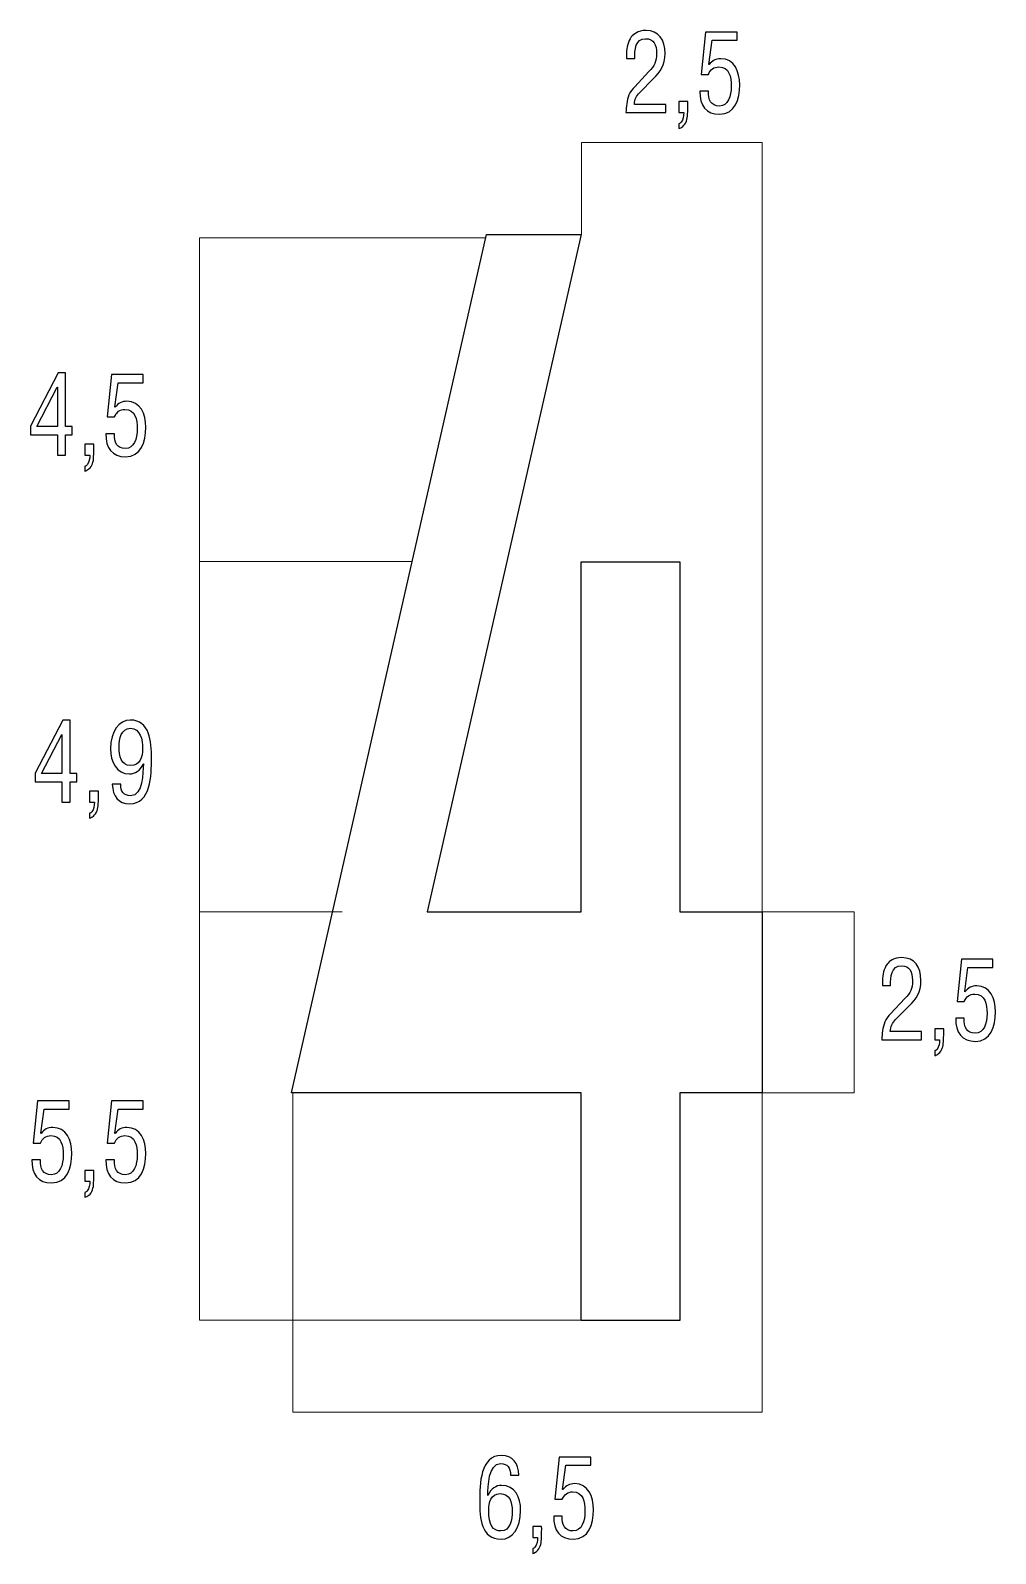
# Model space of a CAD drawing. Header units: millimetres. Extents: x -187 to 68, y -53 to 125.
# Drawn here: x -58.04 to -39.42, y 95.56 to 124.98 of the extents above; entities that cross this region are included whole.
import ezdxf

# ---------------------------------------------------------------- set-up
doc = ezdxf.new("R2010")
doc.units = ezdxf.units.MM
doc.header["$MEASUREMENT"] = 0
doc.layers.add('ESQUEMA', color=7, linetype='Continuous')

msp = doc.modelspace()

# ---------------------------------------------------------------- linework, layer by layer
at = {"layer": 'ESQUEMA', "color": 250}
for points, knots in [([(-46.2819, 123.7791), (-46.3503, 123.7113), (-46.381, 123.6478), (-46.3849, 123.5484), (-46.3849, 123.5484), (-46.3849, 123.5484), (-45.781, 123.5484), (-45.781, 123.5484), (-45.781, 123.5484), (-45.781, 123.5484), (-45.781, 123.3896), (-45.781, 123.3896), (-45.781, 123.3896), (-45.781, 123.3896), (-46.549, 123.3896), (-46.549, 123.3896), (-46.549, 123.3896), (-46.5468, 123.5039), (-46.5334, 123.6203), (-46.4918, 123.7325), (-46.4918, 123.7325), (-46.4706, 123.7875), (-46.4213, 123.8468), (-46.3789, 123.8909), (-46.3789, 123.8909), (-46.3789, 123.8909), (-46.1066, 124.183), (-46.1066, 124.183), (-46.1066, 124.183), (-45.9962, 124.3015), (-45.9581, 124.365), (-45.9581, 124.5386), (-45.9581, 124.5386), (-45.9581, 124.6991), (-46.0078, 124.8177), (-46.1697, 124.8177), (-46.1697, 124.8177), (-46.3659, 124.8177), (-46.3828, 124.6039), (-46.3789, 124.437), (-46.3789, 124.437), (-46.3789, 124.437), (-46.5373, 124.437), (-46.5373, 124.437), (-46.5373, 124.437), (-46.5373, 124.437), (-46.5373, 124.5344), (-46.5373, 124.5344), (-46.5373, 124.5344), (-46.5373, 124.6504), (-46.5105, 124.7605), (-46.446, 124.8515), (-46.446, 124.8515), (-46.4022, 124.9023), (-46.3218, 124.9764), (-46.162, 124.9764), (-46.162, 124.9764), (-45.9182, 124.9764), (-45.794, 124.7965), (-45.794, 124.5344), (-45.794, 124.5344), (-45.794, 124.3015), (-45.878, 124.1872), (-46.0247, 124.0391), (-46.0247, 124.0391), (-46.0247, 124.0391), (-46.2819, 123.7791), (-46.2819, 123.7791)], [0, 0, 0, 0, 0.0555556, 0.0555556, 0.0555556, 0.0555556, 0.1111111, 0.1111111, 0.1111111, 0.1111111, 0.1666667, 0.1666667, 0.1666667, 0.1666667, 0.2222222, 0.2222222, 0.2222222, 0.2222222, 0.2777778, 0.2777778, 0.2777778, 0.2777778, 0.3333333, 0.3333333, 0.3333333, 0.3333333, 0.3888889, 0.3888889, 0.3888889, 0.3888889, 0.4444444, 0.4444444, 0.4444444, 0.4444444, 0.5, 0.5, 0.5, 0.5, 0.5555556, 0.5555556, 0.5555556, 0.5555556, 0.6111111, 0.6111111, 0.6111111, 0.6111111, 0.6666667, 0.6666667, 0.6666667, 0.6666667, 0.7222222, 0.7222222, 0.7222222, 0.7222222, 0.7777778, 0.7777778, 0.7777778, 0.7777778, 0.8333333, 0.8333333, 0.8333333, 0.8333333, 0.8888889, 0.8888889, 0.8888889, 0.8888889, 1, 1, 1, 1]), ([(-44.9579, 123.8044), (-44.9653, 123.635), (-44.9082, 123.5169), (-44.7463, 123.5169), (-44.7463, 123.5169), (-44.5791, 123.5169), (-44.518, 123.7028), (-44.518, 123.8996), (-44.518, 123.8996), (-44.518, 124.0817), (-44.554, 124.2718), (-44.7561, 124.2718), (-44.7561, 124.2718), (-44.8514, 124.2718), (-44.9181, 124.2252), (-44.9562, 124.1279), (-44.9562, 124.1279), (-44.9562, 124.1279), (-45.0973, 124.1279), (-45.0973, 124.1279), (-45.0973, 124.1279), (-45.0973, 124.1279), (-45.0133, 124.9445), (-45.0133, 124.9445), (-45.0133, 124.9445), (-45.0133, 124.9445), (-44.4055, 124.9445), (-44.4055, 124.9445), (-44.4055, 124.9445), (-44.4055, 124.9445), (-44.4055, 124.7858), (-44.4055, 124.7858), (-44.4055, 124.7858), (-44.4055, 124.7858), (-44.8856, 124.7858), (-44.8856, 124.7858), (-44.8856, 124.7858), (-44.8856, 124.7858), (-44.9488, 124.3205), (-44.9488, 124.3205), (-44.9488, 124.3205), (-44.9488, 124.3205), (-44.9449, 124.3162), (-44.9449, 124.3162), (-44.9449, 124.3162), (-44.8817, 124.3924), (-44.8172, 124.4305), (-44.7177, 124.4305), (-44.7177, 124.4305), (-44.4549, 124.4284), (-44.354, 124.1854), (-44.354, 123.9271), (-44.354, 123.9271), (-44.354, 123.6456), (-44.4475, 123.3581), (-44.7427, 123.3581), (-44.7427, 123.3581), (-44.996, 123.3581), (-45.1333, 123.525), (-45.122, 123.8044), (-45.122, 123.8044), (-45.122, 123.8044), (-44.9579, 123.8044), (-44.9579, 123.8044)], [0, 0, 0, 0, 0.0588235, 0.0588235, 0.0588235, 0.0588235, 0.1176471, 0.1176471, 0.1176471, 0.1176471, 0.1764706, 0.1764706, 0.1764706, 0.1764706, 0.2352941, 0.2352941, 0.2352941, 0.2352941, 0.2941176, 0.2941176, 0.2941176, 0.2941176, 0.3529412, 0.3529412, 0.3529412, 0.3529412, 0.4117647, 0.4117647, 0.4117647, 0.4117647, 0.4705882, 0.4705882, 0.4705882, 0.4705882, 0.5294118, 0.5294118, 0.5294118, 0.5294118, 0.5882353, 0.5882353, 0.5882353, 0.5882353, 0.6470588, 0.6470588, 0.6470588, 0.6470588, 0.7058824, 0.7058824, 0.7058824, 0.7058824, 0.7647059, 0.7647059, 0.7647059, 0.7647059, 0.8235294, 0.8235294, 0.8235294, 0.8235294, 0.8823529, 0.8823529, 0.8823529, 0.8823529, 1, 1, 1, 1]), ([(-45.5278, 123.3897), (-45.5278, 123.3897), (-45.5278, 123.6014), (-45.5278, 123.6014), (-45.5278, 123.6014), (-45.5278, 123.6014), (-45.3542, 123.6014), (-45.3542, 123.6014), (-45.3542, 123.6014), (-45.3542, 123.5672), (-45.3524, 123.4321), (-45.3599, 123.3516), (-45.3599, 123.3516), (-45.3616, 123.2649), (-45.3849, 123.176), (-45.4533, 123.123), (-45.4533, 123.123), (-45.4745, 123.104), (-45.501, 123.0913), (-45.5278, 123.0811), (-45.5278, 123.0811), (-45.5278, 123.0811), (-45.5278, 123.176), (-45.5278, 123.176), (-45.5278, 123.176), (-45.5144, 123.1781), (-45.4953, 123.1887), (-45.4837, 123.2035), (-45.4837, 123.2035), (-45.4421, 123.2543), (-45.4343, 123.3241), (-45.4343, 123.3897), (-45.4343, 123.3897), (-45.4343, 123.3897), (-45.5278, 123.3897), (-45.5278, 123.3897)], [0, 0, 0, 0, 0.1, 0.1, 0.1, 0.1, 0.2, 0.2, 0.2, 0.2, 0.3, 0.3, 0.3, 0.3, 0.4, 0.4, 0.4, 0.4, 0.5, 0.5, 0.5, 0.5, 0.6, 0.6, 0.6, 0.6, 0.7, 0.7, 0.7, 0.7, 0.8, 0.8, 0.8, 0.8, 1, 1, 1, 1]), ([(-47.4143, 121.0371), (-47.4143, 121.0371), (-49.2438, 121.0371), (-49.2438, 121.0371), (-49.2438, 121.0371), (-49.2438, 121.0371), (-53.0076, 104.4622), (-53.0076, 104.4622), (-53.0076, 104.4622), (-53.0076, 104.4622), (-47.4136, 104.4622), (-47.4136, 104.4622), (-47.4136, 104.4622), (-47.4136, 104.4622), (-47.4136, 100.0666), (-47.4136, 100.0666), (-47.4136, 100.0666), (-47.4136, 100.0666), (-45.5086, 100.0662), (-45.5086, 100.0662), (-45.5086, 100.0662), (-45.5086, 100.0662), (-45.5079, 104.4622), (-45.5079, 104.4622), (-45.5079, 104.4622), (-45.5079, 104.4622), (-43.9211, 104.4622), (-43.9211, 104.4622), (-43.9211, 104.4622), (-43.9211, 104.4622), (-43.9211, 107.9586), (-43.9211, 107.9586), (-43.9211, 107.9586), (-43.9211, 107.9586), (-45.5086, 107.9582), (-45.5086, 107.9582), (-45.5086, 107.9582), (-45.5086, 107.9582), (-45.5079, 114.7178), (-45.5079, 114.7178), (-45.5079, 114.7178), (-45.5079, 114.7178), (-47.4136, 114.7178), (-47.4136, 114.7178), (-47.4136, 114.7178), (-47.4136, 114.7178), (-47.4136, 107.9582), (-47.4136, 107.9582), (-47.4136, 107.9582), (-47.4136, 107.9582), (-50.3854, 107.9582), (-50.3854, 107.9582), (-50.3854, 107.9582), (-50.3854, 107.9582), (-47.4143, 121.0371), (-47.4143, 121.0371)], [0, 0, 0, 0, 0.0666667, 0.0666667, 0.0666667, 0.0666667, 0.1333333, 0.1333333, 0.1333333, 0.1333333, 0.2, 0.2, 0.2, 0.2, 0.2666667, 0.2666667, 0.2666667, 0.2666667, 0.3333333, 0.3333333, 0.3333333, 0.3333333, 0.4, 0.4, 0.4, 0.4, 0.4666667, 0.4666667, 0.4666667, 0.4666667, 0.5333333, 0.5333333, 0.5333333, 0.5333333, 0.6, 0.6, 0.6, 0.6, 0.6666667, 0.6666667, 0.6666667, 0.6666667, 0.7333333, 0.7333333, 0.7333333, 0.7333333, 0.8, 0.8, 0.8, 0.8, 0.8666667, 0.8666667, 0.8666667, 0.8666667, 1, 1, 1, 1]), ([(-57.5109, 118.3617), (-57.5109, 118.3617), (-57.3663, 118.3617), (-57.3663, 118.3617), (-57.3663, 118.3617), (-57.3663, 118.3617), (-57.3663, 117.3295), (-57.3663, 117.3295), (-57.3663, 117.3295), (-57.3663, 117.3295), (-57.2382, 117.3295), (-57.2382, 117.3295), (-57.2382, 117.3295), (-57.2382, 117.3295), (-57.2382, 117.1707), (-57.2382, 117.1707), (-57.2382, 117.1707), (-57.2382, 117.1707), (-57.3663, 117.1707), (-57.3663, 117.1707), (-57.3663, 117.1707), (-57.3663, 117.1707), (-57.3663, 116.7753), (-57.3663, 116.7753), (-57.3663, 116.7753), (-57.3663, 116.7753), (-57.5243, 116.7753), (-57.5243, 116.7753), (-57.5243, 116.7753), (-57.5243, 116.7753), (-57.5243, 117.1707), (-57.5243, 117.1707), (-57.5243, 117.1707), (-57.5243, 117.1707), (-58.0443, 117.1707), (-58.0443, 117.1707), (-58.0443, 117.1707), (-58.0443, 117.1707), (-58.0443, 117.3337), (-58.0443, 117.3337), (-58.0443, 117.3337), (-58.0443, 117.3337), (-57.5109, 118.3617), (-57.5109, 118.3617)], [0, 0, 0, 0, 0.0833333, 0.0833333, 0.0833333, 0.0833333, 0.1666667, 0.1666667, 0.1666667, 0.1666667, 0.25, 0.25, 0.25, 0.25, 0.3333333, 0.3333333, 0.3333333, 0.3333333, 0.4166667, 0.4166667, 0.4166667, 0.4166667, 0.5, 0.5, 0.5, 0.5, 0.5833333, 0.5833333, 0.5833333, 0.5833333, 0.6666667, 0.6666667, 0.6666667, 0.6666667, 0.75, 0.75, 0.75, 0.75, 0.8333333, 0.8333333, 0.8333333, 0.8333333, 1, 1, 1, 1]), ([(-56.4232, 117.1898), (-56.4306, 117.0205), (-56.3735, 116.9023), (-56.2115, 116.9023), (-56.2115, 116.9023), (-56.0443, 116.9023), (-55.9833, 117.0882), (-55.9833, 117.285), (-55.9833, 117.285), (-55.9833, 117.4671), (-56.0193, 117.6572), (-56.2214, 117.6572), (-56.2214, 117.6572), (-56.3167, 117.6572), (-56.3834, 117.6106), (-56.4215, 117.5133), (-56.4215, 117.5133), (-56.4215, 117.5133), (-56.5626, 117.5133), (-56.5626, 117.5133), (-56.5626, 117.5133), (-56.5626, 117.5133), (-56.4786, 118.33), (-56.4786, 118.33), (-56.4786, 118.33), (-56.4786, 118.33), (-55.8708, 118.33), (-55.8708, 118.33), (-55.8708, 118.33), (-55.8708, 118.33), (-55.8708, 118.1712), (-55.8708, 118.1712), (-55.8708, 118.1712), (-55.8708, 118.1712), (-56.3509, 118.1712), (-56.3509, 118.1712), (-56.3509, 118.1712), (-56.3509, 118.1712), (-56.414, 117.7059), (-56.414, 117.7059), (-56.414, 117.7059), (-56.414, 117.7059), (-56.4102, 117.7017), (-56.4102, 117.7017), (-56.4102, 117.7017), (-56.347, 117.7779), (-56.2825, 117.816), (-56.183, 117.816), (-56.183, 117.816), (-55.9202, 117.8138), (-55.8193, 117.5708), (-55.8193, 117.3126), (-55.8193, 117.3126), (-55.8193, 117.031), (-55.9127, 116.7435), (-56.208, 116.7435), (-56.208, 116.7435), (-56.4613, 116.7435), (-56.5985, 116.9104), (-56.5873, 117.1898), (-56.5873, 117.1898), (-56.5873, 117.1898), (-56.4232, 117.1898), (-56.4232, 117.1898)], [0, 0, 0, 0, 0.0588235, 0.0588235, 0.0588235, 0.0588235, 0.1176471, 0.1176471, 0.1176471, 0.1176471, 0.1764706, 0.1764706, 0.1764706, 0.1764706, 0.2352941, 0.2352941, 0.2352941, 0.2352941, 0.2941176, 0.2941176, 0.2941176, 0.2941176, 0.3529412, 0.3529412, 0.3529412, 0.3529412, 0.4117647, 0.4117647, 0.4117647, 0.4117647, 0.4705882, 0.4705882, 0.4705882, 0.4705882, 0.5294118, 0.5294118, 0.5294118, 0.5294118, 0.5882353, 0.5882353, 0.5882353, 0.5882353, 0.6470588, 0.6470588, 0.6470588, 0.6470588, 0.7058824, 0.7058824, 0.7058824, 0.7058824, 0.7647059, 0.7647059, 0.7647059, 0.7647059, 0.8235294, 0.8235294, 0.8235294, 0.8235294, 0.8823529, 0.8823529, 0.8823529, 0.8823529, 1, 1, 1, 1]), ([(-57.9187, 117.3295), (-57.9187, 117.3295), (-57.5243, 117.3295), (-57.5243, 117.3295), (-57.5243, 117.3295), (-57.5243, 117.3295), (-57.5243, 118.0865), (-57.5243, 118.0865), (-57.5243, 118.0865), (-57.5243, 118.0865), (-57.5282, 118.0865), (-57.5282, 118.0865), (-57.5282, 118.0865), (-57.5282, 118.0865), (-57.9187, 117.3295), (-57.9187, 117.3295)], [0, 0, 0, 0, 0.2, 0.2, 0.2, 0.2, 0.4, 0.4, 0.4, 0.4, 0.6, 0.6, 0.6, 0.6, 1, 1, 1, 1]), ([(-56.9931, 116.7752), (-56.9931, 116.7752), (-56.9931, 116.9868), (-56.9931, 116.9868), (-56.9931, 116.9868), (-56.9931, 116.9868), (-56.8195, 116.9868), (-56.8195, 116.9868), (-56.8195, 116.9868), (-56.8195, 116.9526), (-56.8177, 116.8175), (-56.8251, 116.7371), (-56.8251, 116.7371), (-56.8269, 116.6503), (-56.8502, 116.5614), (-56.9186, 116.5085), (-56.9186, 116.5085), (-56.9398, 116.4894), (-56.9662, 116.4767), (-56.9931, 116.4665), (-56.9931, 116.4665), (-56.9931, 116.4665), (-56.9931, 116.5614), (-56.9931, 116.5614), (-56.9931, 116.5614), (-56.9797, 116.5635), (-56.9606, 116.5741), (-56.949, 116.5889), (-56.949, 116.5889), (-56.9073, 116.6397), (-56.8996, 116.7095), (-56.8996, 116.7752), (-56.8996, 116.7752), (-56.8996, 116.7752), (-56.9931, 116.7752), (-56.9931, 116.7752)], [0, 0, 0, 0, 0.1, 0.1, 0.1, 0.1, 0.2, 0.2, 0.2, 0.2, 0.3, 0.3, 0.3, 0.3, 0.4, 0.4, 0.4, 0.4, 0.5, 0.5, 0.5, 0.5, 0.6, 0.6, 0.6, 0.6, 0.7, 0.7, 0.7, 0.7, 0.8, 0.8, 0.8, 0.8, 1, 1, 1, 1]), ([(-57.4227, 111.6589), (-57.4227, 111.6589), (-57.2781, 111.6589), (-57.2781, 111.6589), (-57.2781, 111.6589), (-57.2781, 111.6589), (-57.2781, 110.6267), (-57.2781, 110.6267), (-57.2781, 110.6267), (-57.2781, 110.6267), (-57.15, 110.6267), (-57.15, 110.6267), (-57.15, 110.6267), (-57.15, 110.6267), (-57.15, 110.468), (-57.15, 110.468), (-57.15, 110.468), (-57.15, 110.468), (-57.2781, 110.468), (-57.2781, 110.468), (-57.2781, 110.468), (-57.2781, 110.468), (-57.2781, 110.0725), (-57.2781, 110.0725), (-57.2781, 110.0725), (-57.2781, 110.0725), (-57.4361, 110.0725), (-57.4361, 110.0725), (-57.4361, 110.0725), (-57.4361, 110.0725), (-57.4361, 110.468), (-57.4361, 110.468), (-57.4361, 110.468), (-57.4361, 110.468), (-57.9561, 110.468), (-57.9561, 110.468), (-57.9561, 110.468), (-57.9561, 110.468), (-57.9561, 110.6309), (-57.9561, 110.6309), (-57.9561, 110.6309), (-57.9561, 110.6309), (-57.4227, 111.6589), (-57.4227, 111.6589)], [0, 0, 0, 0, 0.0833333, 0.0833333, 0.0833333, 0.0833333, 0.1666667, 0.1666667, 0.1666667, 0.1666667, 0.25, 0.25, 0.25, 0.25, 0.3333333, 0.3333333, 0.3333333, 0.3333333, 0.4166667, 0.4166667, 0.4166667, 0.4166667, 0.5, 0.5, 0.5, 0.5, 0.5833333, 0.5833333, 0.5833333, 0.5833333, 0.6666667, 0.6666667, 0.6666667, 0.6666667, 0.75, 0.75, 0.75, 0.75, 0.8333333, 0.8333333, 0.8333333, 0.8333333, 1, 1, 1, 1]), ([(-55.7085, 110.9229), (-55.7085, 110.5927), (-55.7198, 110.0406), (-56.1312, 110.0406), (-56.1312, 110.0406), (-56.3425, 110.0406), (-56.4592, 110.1909), (-56.4645, 110.4195), (-56.4645, 110.4195), (-56.4645, 110.4195), (-56.3026, 110.4195), (-56.3026, 110.4195), (-56.3026, 110.4195), (-56.3026, 110.2755), (-56.2476, 110.1993), (-56.1121, 110.1993), (-56.1121, 110.1993), (-55.8704, 110.1993), (-55.8719, 110.6456), (-55.8645, 110.8149), (-55.8645, 110.8149), (-55.8645, 110.8149), (-55.8683, 110.8149), (-55.8683, 110.8149), (-55.8683, 110.8149), (-55.9237, 110.6795), (-56.0285, 110.6202), (-56.1312, 110.6202), (-56.1312, 110.6202), (-56.3866, 110.6202), (-56.4991, 110.8488), (-56.4991, 111.1046), (-56.4991, 111.1046), (-56.4991, 111.4432), (-56.3372, 111.6591), (-56.1199, 111.6591), (-56.1199, 111.6591), (-55.7367, 111.6591), (-55.7085, 111.2485), (-55.7085, 110.9229)], [0, 0, 0, 0, 0.0909091, 0.0909091, 0.0909091, 0.0909091, 0.1818182, 0.1818182, 0.1818182, 0.1818182, 0.2727273, 0.2727273, 0.2727273, 0.2727273, 0.3636364, 0.3636364, 0.3636364, 0.3636364, 0.4545455, 0.4545455, 0.4545455, 0.4545455, 0.5454545, 0.5454545, 0.5454545, 0.5454545, 0.6363636, 0.6363636, 0.6363636, 0.6363636, 0.7272727, 0.7272727, 0.7272727, 0.7272727, 0.8181818, 0.8181818, 0.8181818, 0.8181818, 1, 1, 1, 1]), ([(-56.1142, 111.5004), (-56.2934, 111.5004), (-56.3351, 111.2972), (-56.3351, 111.1363), (-56.3351, 111.1363), (-56.3351, 110.9712), (-56.2973, 110.779), (-56.1121, 110.779), (-56.1121, 110.779), (-55.9329, 110.779), (-55.8796, 110.9441), (-55.8796, 111.1092), (-55.8796, 111.1092), (-55.8796, 111.2781), (-55.9237, 111.5004), (-56.1142, 111.5004)], [0, 0, 0, 0, 0.2, 0.2, 0.2, 0.2, 0.4, 0.4, 0.4, 0.4, 0.6, 0.6, 0.6, 0.6, 1, 1, 1, 1]), ([(-57.8305, 110.6267), (-57.8305, 110.6267), (-57.4361, 110.6267), (-57.4361, 110.6267), (-57.4361, 110.6267), (-57.4361, 110.6267), (-57.4361, 111.3838), (-57.4361, 111.3838), (-57.4361, 111.3838), (-57.4361, 111.3838), (-57.44, 111.3838), (-57.44, 111.3838), (-57.44, 111.3838), (-57.44, 111.3838), (-57.8305, 110.6267), (-57.8305, 110.6267)], [0, 0, 0, 0, 0.2, 0.2, 0.2, 0.2, 0.4, 0.4, 0.4, 0.4, 0.6, 0.6, 0.6, 0.6, 1, 1, 1, 1]), ([(-56.9049, 110.0724), (-56.9049, 110.0724), (-56.9049, 110.2841), (-56.9049, 110.2841), (-56.9049, 110.2841), (-56.9049, 110.2841), (-56.7313, 110.2841), (-56.7313, 110.2841), (-56.7313, 110.2841), (-56.7313, 110.2498), (-56.7295, 110.1147), (-56.7369, 110.0343), (-56.7369, 110.0343), (-56.7387, 109.9475), (-56.762, 109.8586), (-56.8304, 109.8057), (-56.8304, 109.8057), (-56.8516, 109.7866), (-56.8781, 109.7739), (-56.9049, 109.7637), (-56.9049, 109.7637), (-56.9049, 109.7637), (-56.9049, 109.8586), (-56.9049, 109.8586), (-56.9049, 109.8586), (-56.8915, 109.8607), (-56.8724, 109.8713), (-56.8608, 109.8861), (-56.8608, 109.8861), (-56.8191, 109.9369), (-56.8114, 110.0068), (-56.8114, 110.0724), (-56.8114, 110.0724), (-56.8114, 110.0724), (-56.9049, 110.0724), (-56.9049, 110.0724)], [0, 0, 0, 0, 0.1, 0.1, 0.1, 0.1, 0.2, 0.2, 0.2, 0.2, 0.3, 0.3, 0.3, 0.3, 0.4, 0.4, 0.4, 0.4, 0.5, 0.5, 0.5, 0.5, 0.6, 0.6, 0.6, 0.6, 0.7, 0.7, 0.7, 0.7, 0.8, 0.8, 0.8, 0.8, 1, 1, 1, 1]), ([(-41.343, 105.8756), (-41.4115, 105.8079), (-41.4422, 105.7444), (-41.446, 105.6449), (-41.446, 105.6449), (-41.446, 105.6449), (-40.8421, 105.6449), (-40.8421, 105.6449), (-40.8421, 105.6449), (-40.8421, 105.6449), (-40.8421, 105.4861), (-40.8421, 105.4861), (-40.8421, 105.4861), (-40.8421, 105.4861), (-41.6101, 105.4861), (-41.6101, 105.4861), (-41.6101, 105.4861), (-41.608, 105.6004), (-41.5946, 105.7169), (-41.5529, 105.829), (-41.5529, 105.829), (-41.5318, 105.8841), (-41.4824, 105.9433), (-41.44, 105.9874), (-41.44, 105.9874), (-41.44, 105.9874), (-41.1677, 106.2795), (-41.1677, 106.2795), (-41.1677, 106.2795), (-41.0573, 106.3981), (-41.0192, 106.4616), (-41.0192, 106.6351), (-41.0192, 106.6351), (-41.0192, 106.7956), (-41.0689, 106.9142), (-41.2308, 106.9142), (-41.2308, 106.9142), (-41.427, 106.9142), (-41.4439, 106.7004), (-41.44, 106.5335), (-41.44, 106.5335), (-41.44, 106.5335), (-41.5984, 106.5335), (-41.5984, 106.5335), (-41.5984, 106.5335), (-41.5984, 106.5335), (-41.5984, 106.6309), (-41.5984, 106.6309), (-41.5984, 106.6309), (-41.5984, 106.747), (-41.5716, 106.857), (-41.5071, 106.948), (-41.5071, 106.948), (-41.4633, 106.9988), (-41.3829, 107.0729), (-41.2231, 107.0729), (-41.2231, 107.0729), (-40.9793, 107.0729), (-40.8551, 106.893), (-40.8551, 106.6309), (-40.8551, 106.6309), (-40.8551, 106.3981), (-40.9391, 106.2838), (-41.0858, 106.1356), (-41.0858, 106.1356), (-41.0858, 106.1356), (-41.343, 105.8756), (-41.343, 105.8756)], [0, 0, 0, 0, 0.0555556, 0.0555556, 0.0555556, 0.0555556, 0.1111111, 0.1111111, 0.1111111, 0.1111111, 0.1666667, 0.1666667, 0.1666667, 0.1666667, 0.2222222, 0.2222222, 0.2222222, 0.2222222, 0.2777778, 0.2777778, 0.2777778, 0.2777778, 0.3333333, 0.3333333, 0.3333333, 0.3333333, 0.3888889, 0.3888889, 0.3888889, 0.3888889, 0.4444444, 0.4444444, 0.4444444, 0.4444444, 0.5, 0.5, 0.5, 0.5, 0.5555556, 0.5555556, 0.5555556, 0.5555556, 0.6111111, 0.6111111, 0.6111111, 0.6111111, 0.6666667, 0.6666667, 0.6666667, 0.6666667, 0.7222222, 0.7222222, 0.7222222, 0.7222222, 0.7777778, 0.7777778, 0.7777778, 0.7777778, 0.8333333, 0.8333333, 0.8333333, 0.8333333, 0.8888889, 0.8888889, 0.8888889, 0.8888889, 1, 1, 1, 1]), ([(-40.019, 105.9009), (-40.0265, 105.7316), (-39.9693, 105.6134), (-39.8074, 105.6134), (-39.8074, 105.6134), (-39.6402, 105.6134), (-39.5791, 105.7993), (-39.5791, 105.9961), (-39.5791, 105.9961), (-39.5791, 106.1782), (-39.6151, 106.3683), (-39.8173, 106.3683), (-39.8173, 106.3683), (-39.9125, 106.3683), (-39.9792, 106.3218), (-40.0173, 106.2244), (-40.0173, 106.2244), (-40.0173, 106.2244), (-40.1584, 106.2244), (-40.1584, 106.2244), (-40.1584, 106.2244), (-40.1584, 106.2244), (-40.0744, 107.0411), (-40.0744, 107.0411), (-40.0744, 107.0411), (-40.0744, 107.0411), (-39.4666, 107.0411), (-39.4666, 107.0411), (-39.4666, 107.0411), (-39.4666, 107.0411), (-39.4666, 106.8823), (-39.4666, 106.8823), (-39.4666, 106.8823), (-39.4666, 106.8823), (-39.9467, 106.8823), (-39.9467, 106.8823), (-39.9467, 106.8823), (-39.9467, 106.8823), (-40.0099, 106.417), (-40.0099, 106.417), (-40.0099, 106.417), (-40.0099, 106.417), (-40.006, 106.4128), (-40.006, 106.4128), (-40.006, 106.4128), (-39.9428, 106.489), (-39.8783, 106.5271), (-39.7788, 106.5271), (-39.7788, 106.5271), (-39.516, 106.525), (-39.4151, 106.2819), (-39.4151, 106.0237), (-39.4151, 106.0237), (-39.4151, 105.7421), (-39.5086, 105.4546), (-39.8039, 105.4546), (-39.8039, 105.4546), (-40.0571, 105.4546), (-40.1944, 105.6215), (-40.1831, 105.9009), (-40.1831, 105.9009), (-40.1831, 105.9009), (-40.019, 105.9009), (-40.019, 105.9009)], [0, 0, 0, 0, 0.0588235, 0.0588235, 0.0588235, 0.0588235, 0.1176471, 0.1176471, 0.1176471, 0.1176471, 0.1764706, 0.1764706, 0.1764706, 0.1764706, 0.2352941, 0.2352941, 0.2352941, 0.2352941, 0.2941176, 0.2941176, 0.2941176, 0.2941176, 0.3529412, 0.3529412, 0.3529412, 0.3529412, 0.4117647, 0.4117647, 0.4117647, 0.4117647, 0.4705882, 0.4705882, 0.4705882, 0.4705882, 0.5294118, 0.5294118, 0.5294118, 0.5294118, 0.5882353, 0.5882353, 0.5882353, 0.5882353, 0.6470588, 0.6470588, 0.6470588, 0.6470588, 0.7058824, 0.7058824, 0.7058824, 0.7058824, 0.7647059, 0.7647059, 0.7647059, 0.7647059, 0.8235294, 0.8235294, 0.8235294, 0.8235294, 0.8823529, 0.8823529, 0.8823529, 0.8823529, 1, 1, 1, 1]), ([(-40.5889, 105.4863), (-40.5889, 105.4863), (-40.5889, 105.6979), (-40.5889, 105.6979), (-40.5889, 105.6979), (-40.5889, 105.6979), (-40.4153, 105.6979), (-40.4153, 105.6979), (-40.4153, 105.6979), (-40.4153, 105.6637), (-40.4136, 105.5286), (-40.421, 105.4482), (-40.421, 105.4482), (-40.4227, 105.3614), (-40.446, 105.2725), (-40.5145, 105.2196), (-40.5145, 105.2196), (-40.5356, 105.2005), (-40.5621, 105.1878), (-40.5889, 105.1776), (-40.5889, 105.1776), (-40.5889, 105.1776), (-40.5889, 105.2725), (-40.5889, 105.2725), (-40.5889, 105.2725), (-40.5755, 105.2746), (-40.5564, 105.2852), (-40.5448, 105.3), (-40.5448, 105.3), (-40.5032, 105.3508), (-40.4954, 105.4207), (-40.4954, 105.4863), (-40.4954, 105.4863), (-40.4954, 105.4863), (-40.5889, 105.4863), (-40.5889, 105.4863)], [0, 0, 0, 0, 0.1, 0.1, 0.1, 0.1, 0.2, 0.2, 0.2, 0.2, 0.3, 0.3, 0.3, 0.3, 0.4, 0.4, 0.4, 0.4, 0.5, 0.5, 0.5, 0.5, 0.6, 0.6, 0.6, 0.6, 0.7, 0.7, 0.7, 0.7, 0.8, 0.8, 0.8, 0.8, 1, 1, 1, 1]), ([(-57.8519, 103.1669), (-57.8597, 102.9975), (-57.8025, 102.8794), (-57.6402, 102.8794), (-57.6402, 102.8794), (-57.473, 102.8794), (-57.412, 103.0653), (-57.412, 103.2621), (-57.412, 103.2621), (-57.412, 103.4442), (-57.448, 103.6343), (-57.6501, 103.6343), (-57.6501, 103.6343), (-57.7454, 103.6343), (-57.812, 103.5877), (-57.8501, 103.4904), (-57.8501, 103.4904), (-57.8501, 103.4904), (-57.9912, 103.4904), (-57.9912, 103.4904), (-57.9912, 103.4904), (-57.9912, 103.4904), (-57.9073, 104.307), (-57.9073, 104.307), (-57.9073, 104.307), (-57.9073, 104.307), (-57.2994, 104.307), (-57.2994, 104.307), (-57.2994, 104.307), (-57.2994, 104.307), (-57.2994, 104.1483), (-57.2994, 104.1483), (-57.2994, 104.1483), (-57.2994, 104.1483), (-57.7796, 104.1483), (-57.7796, 104.1483), (-57.7796, 104.1483), (-57.7796, 104.1483), (-57.8427, 103.683), (-57.8427, 103.683), (-57.8427, 103.683), (-57.8427, 103.683), (-57.8388, 103.6787), (-57.8388, 103.6787), (-57.8388, 103.6787), (-57.7757, 103.7549), (-57.7111, 103.793), (-57.612, 103.793), (-57.612, 103.793), (-57.3488, 103.7909), (-57.2479, 103.5479), (-57.2479, 103.2896), (-57.2479, 103.2896), (-57.2479, 103.0081), (-57.3414, 102.7206), (-57.6367, 102.7206), (-57.6367, 102.7206), (-57.89, 102.7206), (-58.0272, 102.8875), (-58.0159, 103.1669), (-58.0159, 103.1669), (-58.0159, 103.1669), (-57.8519, 103.1669), (-57.8519, 103.1669)], [0, 0, 0, 0, 0.0588235, 0.0588235, 0.0588235, 0.0588235, 0.1176471, 0.1176471, 0.1176471, 0.1176471, 0.1764706, 0.1764706, 0.1764706, 0.1764706, 0.2352941, 0.2352941, 0.2352941, 0.2352941, 0.2941176, 0.2941176, 0.2941176, 0.2941176, 0.3529412, 0.3529412, 0.3529412, 0.3529412, 0.4117647, 0.4117647, 0.4117647, 0.4117647, 0.4705882, 0.4705882, 0.4705882, 0.4705882, 0.5294118, 0.5294118, 0.5294118, 0.5294118, 0.5882353, 0.5882353, 0.5882353, 0.5882353, 0.6470588, 0.6470588, 0.6470588, 0.6470588, 0.7058824, 0.7058824, 0.7058824, 0.7058824, 0.7647059, 0.7647059, 0.7647059, 0.7647059, 0.8235294, 0.8235294, 0.8235294, 0.8235294, 0.8823529, 0.8823529, 0.8823529, 0.8823529, 1, 1, 1, 1]), ([(-56.4232, 103.1669), (-56.4306, 102.9975), (-56.3735, 102.8794), (-56.2115, 102.8794), (-56.2115, 102.8794), (-56.0443, 102.8794), (-55.9833, 103.0653), (-55.9833, 103.2621), (-55.9833, 103.2621), (-55.9833, 103.4442), (-56.0193, 103.6343), (-56.2214, 103.6343), (-56.2214, 103.6343), (-56.3167, 103.6343), (-56.3834, 103.5877), (-56.4215, 103.4904), (-56.4215, 103.4904), (-56.4215, 103.4904), (-56.5626, 103.4904), (-56.5626, 103.4904), (-56.5626, 103.4904), (-56.5626, 103.4904), (-56.4786, 104.307), (-56.4786, 104.307), (-56.4786, 104.307), (-56.4786, 104.307), (-55.8708, 104.307), (-55.8708, 104.307), (-55.8708, 104.307), (-55.8708, 104.307), (-55.8708, 104.1483), (-55.8708, 104.1483), (-55.8708, 104.1483), (-55.8708, 104.1483), (-56.3509, 104.1483), (-56.3509, 104.1483), (-56.3509, 104.1483), (-56.3509, 104.1483), (-56.414, 103.683), (-56.414, 103.683), (-56.414, 103.683), (-56.414, 103.683), (-56.4102, 103.6787), (-56.4102, 103.6787), (-56.4102, 103.6787), (-56.347, 103.7549), (-56.2825, 103.793), (-56.183, 103.793), (-56.183, 103.793), (-55.9202, 103.7909), (-55.8193, 103.5479), (-55.8193, 103.2896), (-55.8193, 103.2896), (-55.8193, 103.0081), (-55.9127, 102.7206), (-56.208, 102.7206), (-56.208, 102.7206), (-56.4613, 102.7206), (-56.5985, 102.8875), (-56.5873, 103.1669), (-56.5873, 103.1669), (-56.5873, 103.1669), (-56.4232, 103.1669), (-56.4232, 103.1669)], [0, 0, 0, 0, 0.0588235, 0.0588235, 0.0588235, 0.0588235, 0.1176471, 0.1176471, 0.1176471, 0.1176471, 0.1764706, 0.1764706, 0.1764706, 0.1764706, 0.2352941, 0.2352941, 0.2352941, 0.2352941, 0.2941176, 0.2941176, 0.2941176, 0.2941176, 0.3529412, 0.3529412, 0.3529412, 0.3529412, 0.4117647, 0.4117647, 0.4117647, 0.4117647, 0.4705882, 0.4705882, 0.4705882, 0.4705882, 0.5294118, 0.5294118, 0.5294118, 0.5294118, 0.5882353, 0.5882353, 0.5882353, 0.5882353, 0.6470588, 0.6470588, 0.6470588, 0.6470588, 0.7058824, 0.7058824, 0.7058824, 0.7058824, 0.7647059, 0.7647059, 0.7647059, 0.7647059, 0.8235294, 0.8235294, 0.8235294, 0.8235294, 0.8823529, 0.8823529, 0.8823529, 0.8823529, 1, 1, 1, 1]), ([(-56.9931, 102.7522), (-56.9931, 102.7522), (-56.9931, 102.9639), (-56.9931, 102.9639), (-56.9931, 102.9639), (-56.9931, 102.9639), (-56.8195, 102.9639), (-56.8195, 102.9639), (-56.8195, 102.9639), (-56.8195, 102.9297), (-56.8177, 102.7946), (-56.8251, 102.7141), (-56.8251, 102.7141), (-56.8269, 102.6274), (-56.8502, 102.5385), (-56.9186, 102.4855), (-56.9186, 102.4855), (-56.9398, 102.4665), (-56.9662, 102.4538), (-56.9931, 102.4436), (-56.9931, 102.4436), (-56.9931, 102.4436), (-56.9931, 102.5385), (-56.9931, 102.5385), (-56.9931, 102.5385), (-56.9797, 102.5406), (-56.9606, 102.5512), (-56.949, 102.566), (-56.949, 102.566), (-56.9073, 102.6168), (-56.8996, 102.6866), (-56.8996, 102.7522), (-56.8996, 102.7522), (-56.8996, 102.7522), (-56.9931, 102.7522), (-56.9931, 102.7522)], [0, 0, 0, 0, 0.1, 0.1, 0.1, 0.1, 0.2, 0.2, 0.2, 0.2, 0.3, 0.3, 0.3, 0.3, 0.4, 0.4, 0.4, 0.4, 0.5, 0.5, 0.5, 0.5, 0.6, 0.6, 0.6, 0.6, 0.7, 0.7, 0.7, 0.7, 0.8, 0.8, 0.8, 0.8, 1, 1, 1, 1]), ([(-49.3728, 96.5775), (-49.3728, 96.9074), (-49.3615, 97.4598), (-48.9498, 97.4598), (-48.9498, 97.4598), (-48.7382, 97.4598), (-48.6221, 97.3095), (-48.6165, 97.0809), (-48.6165, 97.0809), (-48.6165, 97.0809), (-48.778, 97.0809), (-48.778, 97.0809), (-48.778, 97.0809), (-48.778, 97.2249), (-48.8338, 97.3011), (-48.9692, 97.3011), (-48.9692, 97.3011), (-49.2109, 97.3011), (-49.2088, 96.8544), (-49.2169, 96.6855), (-49.2169, 96.6855), (-49.2169, 96.6855), (-49.213, 96.6855), (-49.213, 96.6855), (-49.213, 96.6855), (-49.1576, 96.8209), (-49.0528, 96.8802), (-48.9498, 96.8802), (-48.9498, 96.8802), (-48.6944, 96.8802), (-48.5822, 96.6516), (-48.5822, 96.3955), (-48.5822, 96.3955), (-48.5822, 96.0572), (-48.7442, 95.8413), (-48.9611, 95.8413), (-48.9611, 95.8413), (-49.3442, 95.8413), (-49.3728, 96.2515), (-49.3728, 96.5775)], [0, 0, 0, 0, 0.0909091, 0.0909091, 0.0909091, 0.0909091, 0.1818182, 0.1818182, 0.1818182, 0.1818182, 0.2727273, 0.2727273, 0.2727273, 0.2727273, 0.3636364, 0.3636364, 0.3636364, 0.3636364, 0.4545455, 0.4545455, 0.4545455, 0.4545455, 0.5454545, 0.5454545, 0.5454545, 0.5454545, 0.6363636, 0.6363636, 0.6363636, 0.6363636, 0.7272727, 0.7272727, 0.7272727, 0.7272727, 0.8181818, 0.8181818, 0.8181818, 0.8181818, 1, 1, 1, 1]), ([(-47.7802, 96.2877), (-47.7876, 96.1184), (-47.7304, 96.0002), (-47.5685, 96.0002), (-47.5685, 96.0002), (-47.4013, 96.0002), (-47.3402, 96.1861), (-47.3402, 96.383), (-47.3402, 96.383), (-47.3402, 96.565), (-47.3762, 96.7551), (-47.5784, 96.7551), (-47.5784, 96.7551), (-47.6736, 96.7551), (-47.7403, 96.7086), (-47.7784, 96.6112), (-47.7784, 96.6112), (-47.7784, 96.6112), (-47.9195, 96.6112), (-47.9195, 96.6112), (-47.9195, 96.6112), (-47.9195, 96.6112), (-47.8355, 97.4279), (-47.8355, 97.4279), (-47.8355, 97.4279), (-47.8355, 97.4279), (-47.2277, 97.4279), (-47.2277, 97.4279), (-47.2277, 97.4279), (-47.2277, 97.4279), (-47.2277, 97.2691), (-47.2277, 97.2691), (-47.2277, 97.2691), (-47.2277, 97.2691), (-47.7078, 97.2691), (-47.7078, 97.2691), (-47.7078, 97.2691), (-47.7078, 97.2691), (-47.771, 96.8038), (-47.771, 96.8038), (-47.771, 96.8038), (-47.771, 96.8038), (-47.7671, 96.7996), (-47.7671, 96.7996), (-47.7671, 96.7996), (-47.704, 96.8758), (-47.6394, 96.9139), (-47.5399, 96.9139), (-47.5399, 96.9139), (-47.2771, 96.9118), (-47.1762, 96.6687), (-47.1762, 96.4105), (-47.1762, 96.4105), (-47.1762, 96.129), (-47.2697, 95.8414), (-47.565, 95.8414), (-47.565, 95.8414), (-47.8183, 95.8414), (-47.9555, 96.0083), (-47.9442, 96.2877), (-47.9442, 96.2877), (-47.9442, 96.2877), (-47.7802, 96.2877), (-47.7802, 96.2877)], [0, 0, 0, 0, 0.0588235, 0.0588235, 0.0588235, 0.0588235, 0.1176471, 0.1176471, 0.1176471, 0.1176471, 0.1764706, 0.1764706, 0.1764706, 0.1764706, 0.2352941, 0.2352941, 0.2352941, 0.2352941, 0.2941176, 0.2941176, 0.2941176, 0.2941176, 0.3529412, 0.3529412, 0.3529412, 0.3529412, 0.4117647, 0.4117647, 0.4117647, 0.4117647, 0.4705882, 0.4705882, 0.4705882, 0.4705882, 0.5294118, 0.5294118, 0.5294118, 0.5294118, 0.5882353, 0.5882353, 0.5882353, 0.5882353, 0.6470588, 0.6470588, 0.6470588, 0.6470588, 0.7058824, 0.7058824, 0.7058824, 0.7058824, 0.7647059, 0.7647059, 0.7647059, 0.7647059, 0.8235294, 0.8235294, 0.8235294, 0.8235294, 0.8823529, 0.8823529, 0.8823529, 0.8823529, 1, 1, 1, 1]), ([(-48.9766, 96.7214), (-49.1633, 96.7214), (-49.1975, 96.5479), (-49.1975, 96.4018), (-49.1975, 96.4018), (-49.207, 96.1016), (-49.1079, 96), (-48.965, 96), (-48.965, 96), (-48.778, 96), (-48.7459, 96.2244), (-48.7459, 96.3849), (-48.7459, 96.3849), (-48.7459, 96.5585), (-48.7936, 96.7214), (-48.9766, 96.7214)], [0, 0, 0, 0, 0.2, 0.2, 0.2, 0.2, 0.4, 0.4, 0.4, 0.4, 0.6, 0.6, 0.6, 0.6, 1, 1, 1, 1]), ([(-48.35, 95.8731), (-48.35, 95.8731), (-48.35, 96.0847), (-48.35, 96.0847), (-48.35, 96.0847), (-48.35, 96.0847), (-48.1764, 96.0847), (-48.1764, 96.0847), (-48.1764, 96.0847), (-48.1764, 96.0505), (-48.1747, 95.9154), (-48.1821, 95.835), (-48.1821, 95.835), (-48.1838, 95.7482), (-48.2071, 95.6593), (-48.2756, 95.6064), (-48.2756, 95.6064), (-48.2967, 95.5873), (-48.3232, 95.5746), (-48.35, 95.5644), (-48.35, 95.5644), (-48.35, 95.5644), (-48.35, 95.6593), (-48.35, 95.6593), (-48.35, 95.6593), (-48.3366, 95.6614), (-48.3175, 95.672), (-48.3059, 95.6868), (-48.3059, 95.6868), (-48.2643, 95.7376), (-48.2565, 95.8075), (-48.2565, 95.8731), (-48.2565, 95.8731), (-48.2565, 95.8731), (-48.35, 95.8731), (-48.35, 95.8731)], [0, 0, 0, 0, 0.1, 0.1, 0.1, 0.1, 0.2, 0.2, 0.2, 0.2, 0.3, 0.3, 0.3, 0.3, 0.4, 0.4, 0.4, 0.4, 0.5, 0.5, 0.5, 0.5, 0.6, 0.6, 0.6, 0.6, 0.7, 0.7, 0.7, 0.7, 0.8, 0.8, 0.8, 0.8, 1, 1, 1, 1])]:
    msp.add_open_spline(points, degree=3, knots=knots, dxfattribs=at)
at = {"layer": 'ESQUEMA', "color": 250, "lineweight": 15}
for points, knots in [([(-47.4095, 121.0369), (-47.4095, 121.0369), (-47.4081, 122.8114), (-47.4081, 122.8114), (-47.4081, 122.8114), (-47.4081, 122.8114), (-43.9195, 122.8114), (-43.9195, 122.8114), (-43.9195, 122.8114), (-43.9195, 122.8114), (-43.9195, 107.9584), (-43.9195, 107.9584)], [0, 0, 0, 0, 0.25, 0.25, 0.25, 0.25, 0.5, 0.5, 0.5, 0.5, 1, 1, 1, 1]), ([(-49.254, 120.9747), (-49.254, 120.9747), (-54.7799, 120.9747), (-54.7799, 120.9747), (-54.7799, 120.9747), (-54.7799, 120.9747), (-54.7799, 114.7186), (-54.7799, 114.7186)], [0, 0, 0, 0, 0.3333333, 0.3333333, 0.3333333, 0.3333333, 1, 1, 1, 1]), ([(-50.6782, 114.7185), (-50.6782, 114.7185), (-54.7799, 114.7185), (-54.7799, 114.7185), (-54.7799, 114.7185), (-54.7799, 114.7185), (-54.7799, 107.9561), (-54.7799, 107.9561), (-54.7799, 107.9561), (-54.7799, 107.9561), (-52.0293, 107.9561), (-52.0293, 107.9561)], [0, 0, 0, 0, 0.25, 0.25, 0.25, 0.25, 0.5, 0.5, 0.5, 0.5, 1, 1, 1, 1]), ([(-54.782, 107.9559), (-54.782, 107.9559), (-54.782, 100.0688), (-54.782, 100.0688), (-54.782, 100.0688), (-54.782, 100.0688), (-47.4252, 100.0688), (-47.4252, 100.0688)], [0, 0, 0, 0, 0.3333333, 0.3333333, 0.3333333, 0.3333333, 1, 1, 1, 1]), ([(-43.9203, 107.9583), (-43.9203, 107.9583), (-42.1462, 107.9583), (-42.1462, 107.9583), (-42.1462, 107.9583), (-42.1462, 107.9583), (-42.1462, 104.4623), (-42.1462, 104.4623), (-42.1462, 104.4623), (-42.1462, 104.4623), (-43.9203, 104.4623), (-43.9203, 104.4623)], [0, 0, 0, 0, 0.25, 0.25, 0.25, 0.25, 0.5, 0.5, 0.5, 0.5, 1, 1, 1, 1]), ([(-43.921, 104.4619), (-43.921, 104.4619), (-43.921, 98.2929), (-43.921, 98.2929), (-43.921, 98.2929), (-43.921, 98.2929), (-52.9817, 98.2929), (-52.9817, 98.2929), (-52.9817, 98.2929), (-52.9817, 98.2929), (-52.9817, 104.4619), (-52.9817, 104.4619)], [0, 0, 0, 0, 0.25, 0.25, 0.25, 0.25, 0.5, 0.5, 0.5, 0.5, 1, 1, 1, 1])]:
    msp.add_open_spline(points, degree=3, knots=knots, dxfattribs=at)
msp.add_open_spline([(-43.9196, 122.8113), (-43.9196, 122.8113), (-43.921, 107.959), (-43.921, 107.959)], degree=3, dxfattribs=at)

doc.saveas('drawing.dxf')
